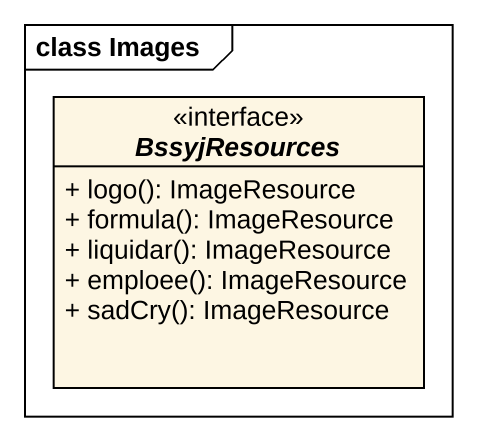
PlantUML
@startuml
mainframe class Images
hide circle
hide empty members
skinparam classAttributeIconSize 0
interface BssyjResources <<interface>> {
  + logo(): ImageResource
  + formula(): ImageResource
  + liquidar(): ImageResource
  + emploee(): ImageResource
  + sadCry(): ImageResource
}
@enduml
